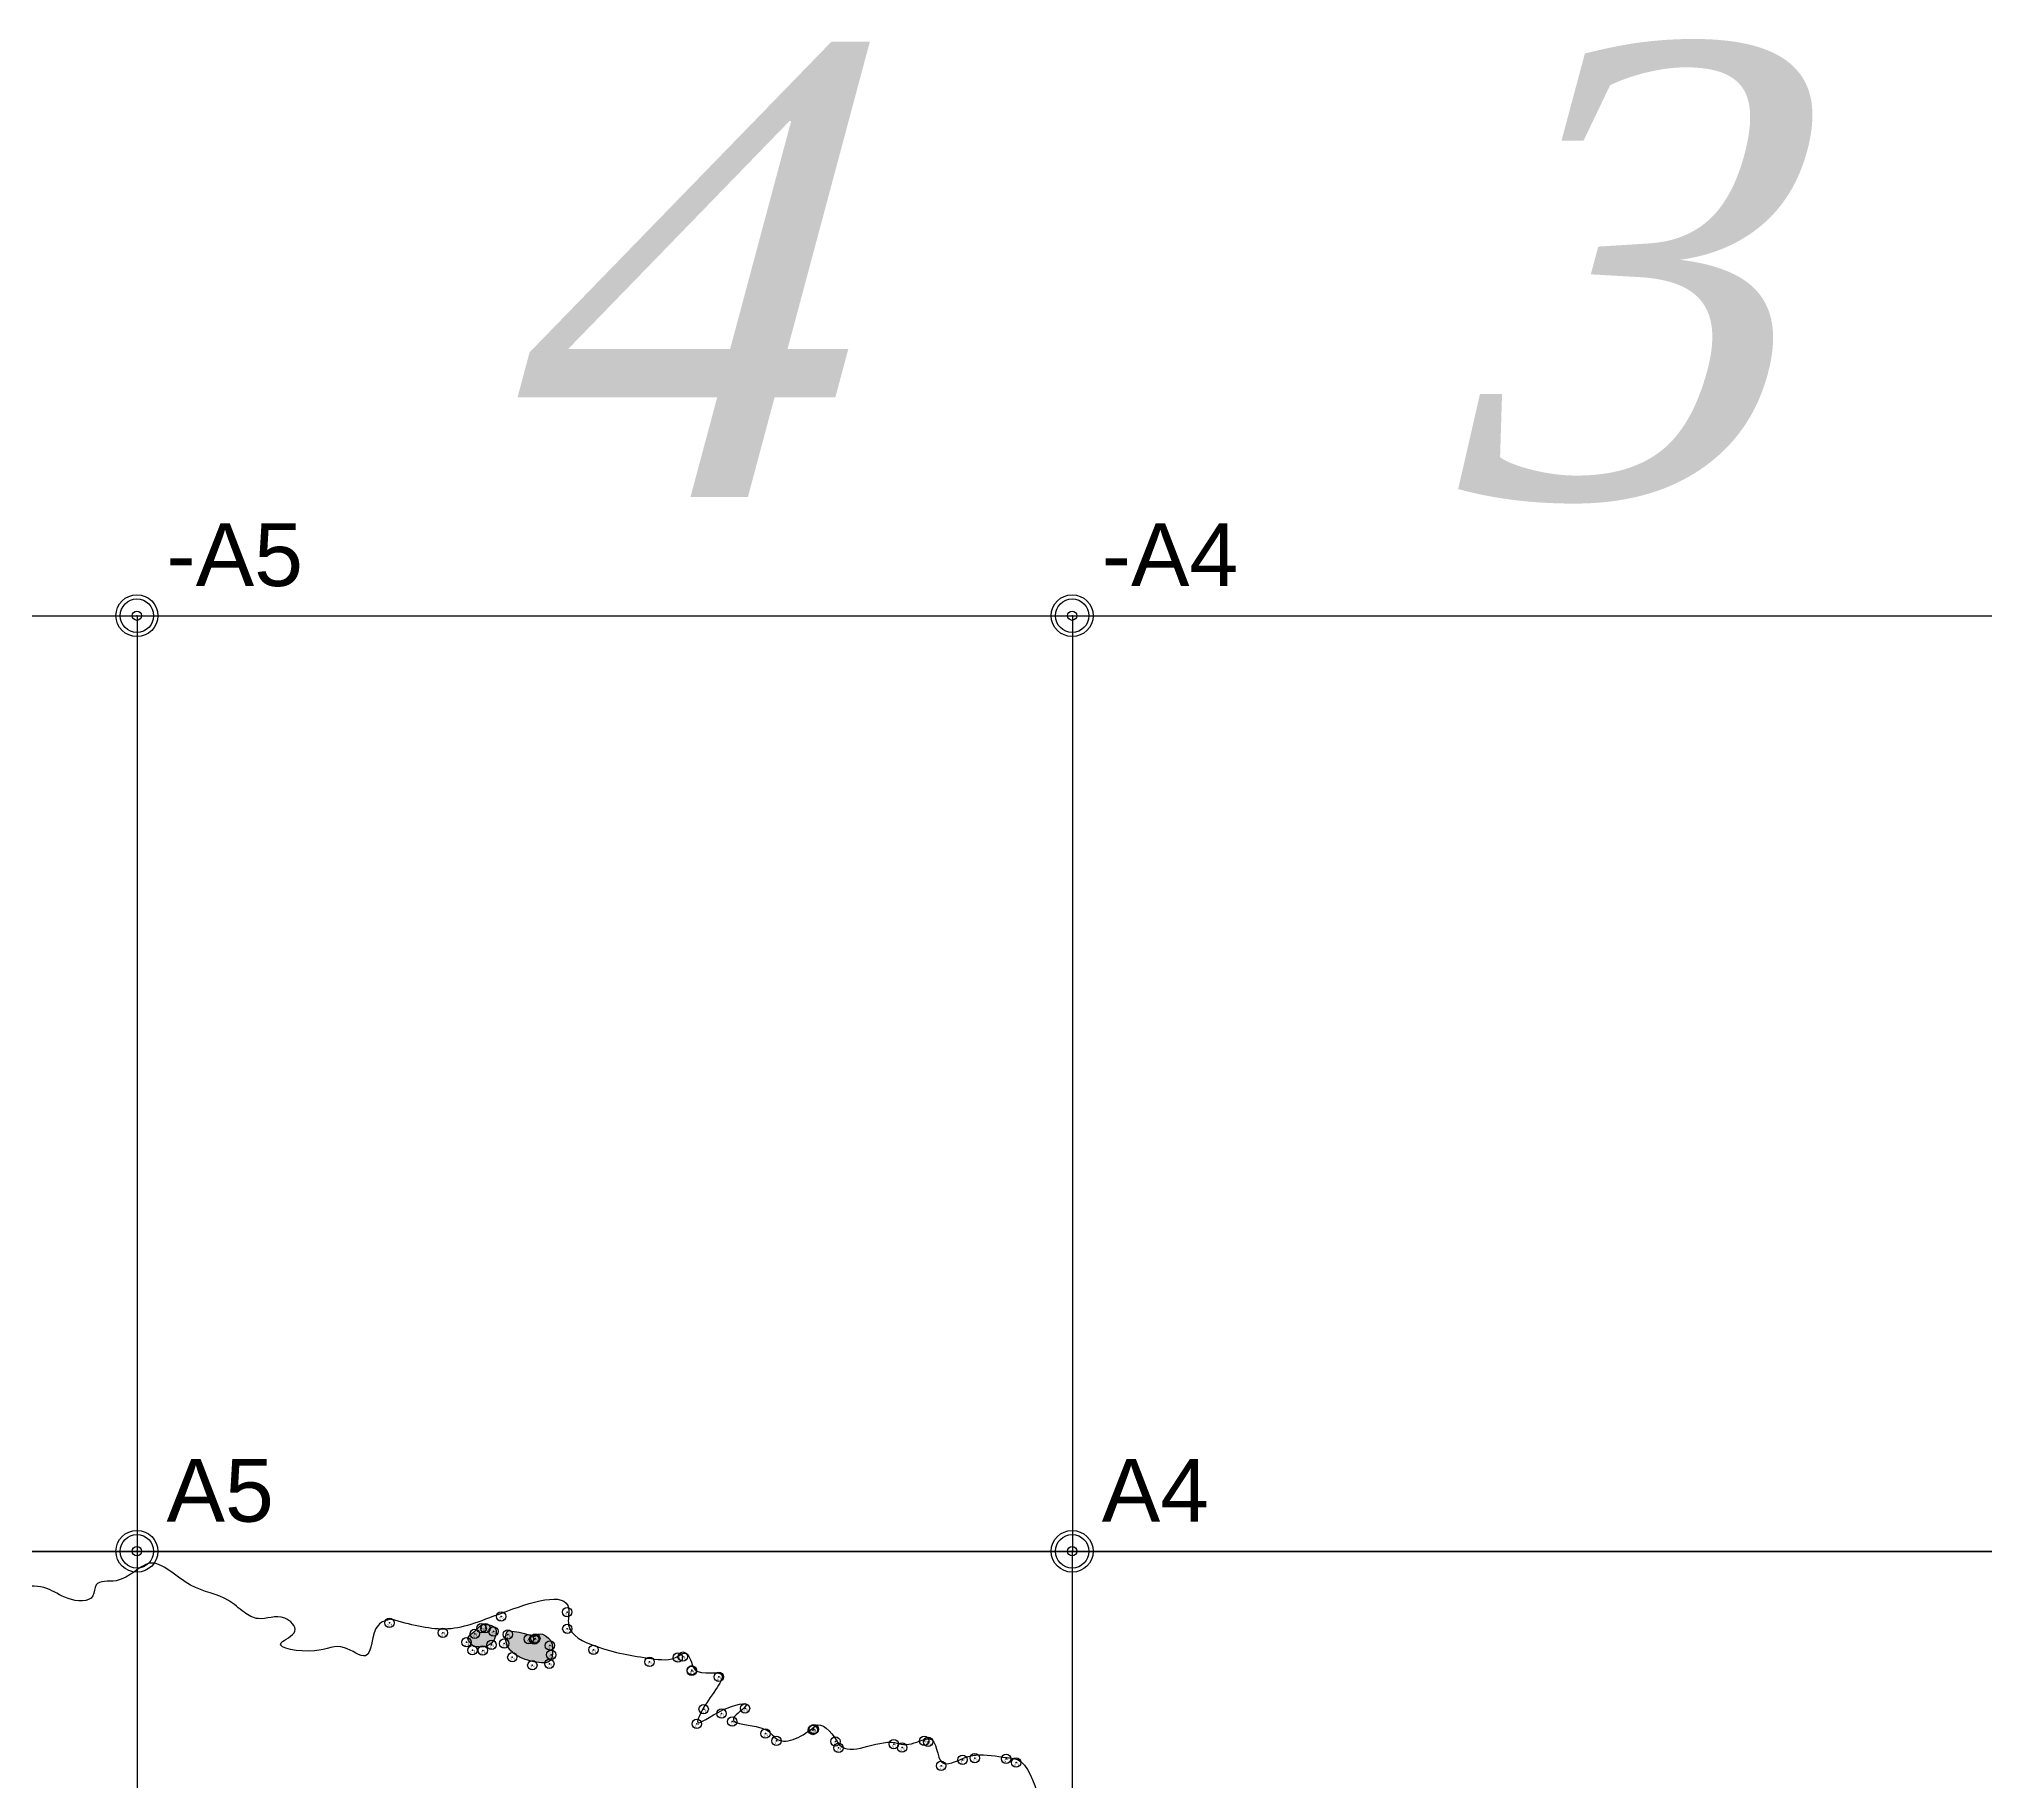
# Model space of a CAD drawing. Header units: millimetres. Extents: x 979 to 714242, y 976 to 4055134.
# Drawn here: x 713933.7 to 714037.8, y 4054900.6 to 4054993.7 of the extents above; entities that cross this region are included whole.
import ezdxf

# ---------------------------------------------------------------- set-up
doc = ezdxf.new("R2010")
doc.units = ezdxf.units.MM
doc.header["$LTSCALE"] = 0.5
doc.header["$MEASUREMENT"] = 0
doc.header["$PDMODE"] = 32
doc.header["$PDSIZE"] = 0.5
doc.linetypes.add('DASHED', pattern=[0.75, 0.5, -0.25])
for name, color, linetype in [('__lithosoros', 50, 'Continuous'), ('AKTOGRAMMI', 255, 'Continuous'), ('AREA_KYK', 4, 'Continuous'), ('AREA_NOTES', 4, 'Continuous'), ('AREA_SHM', 4, 'Continuous'), ('AREA_TXT', 4, 'Continuous'), ('grammes_12', 3, 'Continuous'), ('hatch_proistorikon', 1, 'Continuous'), ('kanabos', 7, 'Continuous'), ('POINTS_KANABBOS_50_50', 7, 'Continuous'), ('TAX-DESC', 45, 'Continuous'), ('TAX-H', 192, 'Continuous'), ('TAX-KOD', 7, 'Continuous'), ('TAX-SHM', 7, 'Continuous')]:
    doc.layers.add(name, color=color, linetype=linetype)
doc.styles.add('gr-sdtopo1', font='gr-sdtopo1.shx', dxfattribs={"bigfont": 'BigFgrsdto1.shx'})
doc.styles.add('zzARIALzz', font='arial.ttf')
doc.styles.add('zzTIMES-Izz', font='times.ttf', dxfattribs={"oblique": 15})

# ---------------------------------------------------------------- blocks, each defined once
blk = doc.blocks.new('kanabos')
at = {"layer": 'kanabos'}
for p, q in [((713988.096, 4054912.798), (713988.096, 4054712.798)), ((713988.096, 4054912.798), (714188.096, 4054912.798)), ((714138.096, 4054912.798), (714138.096, 4054712.798)), ((714188.096, 4054912.798), (714188.096, 4054712.798))]:
    blk.add_line(p, q, dxfattribs=at)
blk = doc.blocks.new('blk_SHMEIO_3-Lay')
at = {"layer": 'TAX-SHM'}
blk.add_point((0, 0), dxfattribs=at)
at = {"layer": 'TAX-DESC', "style": 'gr-sdtopo1'}
blk.add_attdef('DESC', (1.1, -0.3), '', height=0.5, dxfattribs=at)
at = {"layer": 'TAX-H', "style": 'gr-sdtopo1'}
blk.add_attdef('H', (0, -1.7), '', height=1, dxfattribs=at)
at = {"layer": 'TAX-KOD', "style": 'gr-sdtopo1'}
blk.add_attdef('KOD', (0, 0.7), '', height=1, dxfattribs=at)
blk = doc.blocks.new('kan1_50_50')
at = {"layer": 'kanabos'}
for p, q in [((713738.06, 4054160.55), (713738.06, 4054110.55)), ((713738.06, 4054160.55), (713788.06, 4054160.55)), ((713788.06, 4054160.55), (713788.06, 4054110.55)), ((713738.06, 4054110.55), (713788.06, 4054110.55))]:
    blk.add_line(p, q, dxfattribs=at)
blk = doc.blocks.new('blk_KOR-IDIOKT_4-Lay')
at = {"layer": 'AREA_KYK', "linetype": 'ByBlock', "lineweight": -2}
blk.add_circle((0, 0), 1, dxfattribs=at)
at = {"layer": 'AREA_SHM'}
blk.add_point((0, 0), dxfattribs=at)
at = {"layer": 'AREA_NOTES', "style": 'zzARIALzz'}
blk.add_attdef('KTT', (1.414, -3.414), '', height=1.5, dxfattribs=at)
at = {"layer": 'AREA_TXT', "style": 'zzARIALzz'}
blk.add_attdef('AA', (1.414, 1.414), '', height=3, dxfattribs=at)

msp = doc.modelspace()

# ---------------------------------------------------------------- hatches: boundary and pattern name
at = {"layer": 'hatch_proistorikon', "linetype": 'DASHED'}
h = msp.add_hatch(color=256, dxfattribs=at)
h.dxf.hatch_style = 1
edge = h.paths.add_edge_path()
edge.add_spline(control_points=[(713958.88, 4054908.6), (713958.88, 4054908.6), (713958.7, 4054908.6), (713958.61, 4054907.89), (713959.16, 4054907.25), (713960.02, 4054906.94), (713961.17, 4054906.79), (713961.19, 4054907.53), (713961.22, 4054908.11), (713960.53, 4054908.58), (713960.24, 4054908.26), (713959.68, 4054908.47), (713959.23, 4054908.54), (713958.87, 4054908.6)], knot_values=[0, 0, 0, 0, 0.009313, 0.527081, 1.371027, 2.530031, 3.444598, 3.933521, 4.424838, 5.28823, 5.368759, 5.654985, 6.807032, 6.807032, 6.807032, 6.807032], degree=3, periodic=0)
edge = h.paths.add_edge_path()
edge.add_spline(control_points=[(713956.98, 4054907.76), (713957.17, 4054907.73), (713957.55, 4054907.68), (713958.11, 4054908), (713958.3, 4054908.79), (713957.77, 4054908.93), (713957.37, 4054908.96), (713957.11, 4054908.57), (713956.47, 4054908.22), (713956.82, 4054907.9), (713956.98, 4054907.76)], knot_values=[0, 0, 0, 0, 0.554401, 1.112297, 1.83953, 2.306531, 2.513417, 2.982422, 3.616517, 4.141303, 4.141303, 4.141303, 4.141303], degree=3, periodic=0)

# ---------------------------------------------------------------- linework, layer by layer
at = {"layer": 'AKTOGRAMMI'}
for points in [[(713952.55, 4054909.22), (713951.88, 4054908.9), (713951.19, 4054907.26), (713950.07, 4054907.69), (713948.46, 4054907.52), (713946.68, 4054907.95), (713947.42, 4054908.58), (713946.87, 4054909.27), (713945.45, 4054909.24), (713944.71, 4054909.58), (713943.87, 4054910.21), (713941.84, 4054911.03), (713939.65, 4054912.2), (713937.86, 4054911.27), (713936.79, 4054911.04), (713936.61, 4054910.46), (713935.29, 4054910.32), (713934.16, 4054910.85), (713931.15, 4054910.92), (713928.83, 4054911.31), (713927.49, 4054910.98), (713926.73, 4054910.99), (713925.62, 4054911.7), (713924.35, 4054912.8), (713921.61, 4054912.51), (713921.74, 4054912.86), (713920.51, 4054913.23), (713920.17, 4054913.26), (713918.88, 4054913.46), (713918.21, 4054914.16), (713916.16, 4054914.08), (713915.05, 4054915.15), (713914.7, 4054915.29), (713911.75, 4054915.77), (713910.44, 4054916.29), (713911.09, 4054917.06), (713910.45, 4054917.53), (713909.03, 4054917.07), (713907.93, 4054916.94), (713907, 4054916.9), (713906.9, 4054917.2), (713905.49, 4054917.24), (713903.93, 4054917.5), (713902.57, 4054917.35), (713902.07, 4054917.14), (713901.19, 4054916.68), (713899.35, 4054916.93), (713898.36, 4054917.35), (713895.58, 4054917.78), (713895.11, 4054917.59), (713895.03, 4054917.02), (713893.19, 4054917.19), (713892.13, 4054917.12), (713891.57, 4054916.3), (713891.01, 4054916.27), (713890.32, 4054916.67), (713889.94, 4054917.51), (713888.97, 4054917.92), (713888.81, 4054918.38), (713887.5, 4054918.86), (713886.86, 4054918.35), (713886.16, 4054918.79), (713884.77, 4054918.61), (713883.87, 4054919.18), (713882.4, 4054919.6), (713880.81, 4054919.78), (713879.9, 4054919.83), (713878.25, 4054919.16), (713877.14, 4054919.18), (713876.96, 4054919.85), (713875.18, 4054919.64), (713875.09, 4054920.14), (713873.34, 4054920.39), (713870.9, 4054921.09), (713871.11, 4054922.27), (713869.57, 4054922.34), (713869.18, 4054921.85), (713867.55, 4054923.17), (713866.17, 4054923.12), (713864.77, 4054921.29), (713863.56, 4054921.28), (713860.67, 4054922.54), (713854.18, 4054922.67), (713847.4, 4054924.51), (713840.83, 4054924.7), (713833.28, 4054926.05), (713829.29, 4054927.02), (713823.24, 4054928.64), (713817.2, 4054928.87), (713808.59, 4054930.19), (713803.03, 4054930.8), (713794.9, 4054931.98), (713790.63, 4054932.62), (713789.02, 4054930.12), (713780.64, 4054928.11), (713773.65, 4054928.07), (713771.01, 4054928.33), (713765.11, 4054938.14), (713764.27, 4054939.18), (713760.85, 4054940.81), (713760.06, 4054942.15), (713758.35, 4054940.9), (713755.09, 4054941.01)], [(713952.55, 4054909.22), (713955.41, 4054908.7), (713958.52, 4054909.56), (713962.05, 4054909.78), (713962.05, 4054908.9), (713963.46, 4054907.78), (713966.46, 4054907.11), (713967.94, 4054907.25), (713968.23, 4054907.4), (713968.7, 4054906.67), (713968.71, 4054906.64), (713970.15, 4054906.31), (713969.34, 4054904.6), (713968.95, 4054903.71), (713970.3, 4054904.36), (713971.55, 4054904.62), (713970.87, 4054903.92), (713972.64, 4054903.28), (713973.21, 4054902.79), (713975.18, 4054903.46), (713975.23, 4054903.5), (713976.36, 4054902.76), (713976.54, 4054902.5), (713979.48, 4054902.62), (713979.95, 4054902.52), (713981.11, 4054902.79), (713981.34, 4054902.82), (713982.02, 4054901.55), (713983.16, 4054901.78), (713983.82, 4054901.95), (713985.48, 4054901.82), (713986.04, 4054901.71), (713988, 4054898.64), (713989.06, 4054899.69), (713989.26, 4054899.62), (713989.54, 4054899.9), (713990.02, 4054899.22), (713990.63, 4054899.38), (713990.85, 4054898.5), (713992.29, 4054899.72), (713992.94, 4054898.81), (713993.18, 4054898.02), (713994.67, 4054897.11), (713994.85, 4054896.65), (713995, 4054896.55), (713995.38, 4054898.08), (713996.54, 4054896.33), (713996.55, 4054896.33)]]:
    msp.add_spline(points, degree=3, dxfattribs=at)
at = {"layer": 'grammes_12', "color": 1}
for points in [[(713956.98, 4054907.76), (713957.54, 4054907.74), (713958.01, 4054908.03), (713958.11, 4054908.75), (713957.68, 4054908.93), (713957.47, 4054908.93), (713957.11, 4054908.64), (713956.67, 4054908.18), (713956.98, 4054907.76)], [(713958.87, 4054908.6), (713960, 4054908.35), (713960.29, 4054908.32), (713960.35, 4054908.37), (713961.12, 4054908), (713961.19, 4054907.51), (713961.1, 4054907.03), (713960.19, 4054906.94), (713959.12, 4054907.38), (713958.69, 4054908.11), (713958.87, 4054908.6), (713958.88, 4054908.6)]]:
    msp.add_spline(points, degree=3, dxfattribs=at)
at = {"layer": 'POINTS_KANABBOS_50_50'}
for centre in [(713938.97, 4054962.84), (713988.97, 4054962.84), (713938.97, 4054912.84), (713988.97, 4054912.84)]:
    msp.add_circle(centre, 0.893, dxfattribs=at)

# ---------------------------------------------------------------- block references
at = {"layer": '__lithosoros'}
for p in [(150.92, 802.29), (200.92, 802.29), (250.92, 802.29)]:
    msp.add_blockref('kan1_50_50', p, dxfattribs=at)
at = {"layer": 'AREA_SHM', "xscale": 1.119008732385416, "yscale": 1.119008732385416, "zscale": 1.119008732385416}
for p, values in [((713938.97, 4054962.84), {'AA': '-A5'}), ((713988.97, 4054962.84), {'AA': '-A4'}), ((713938.97, 4054912.84), {'AA': 'A5'}), ((713988.97, 4054912.84), {'AA': 'A4'})]:
    msp.add_blockref('blk_KOR-IDIOKT_4-Lay', p, dxfattribs=at).add_auto_attribs(values)
at = {"layer": 'kanabos'}
for p in [(-199.12, 0.04), (0.88, 0.04)]:
    msp.add_blockref('kanabos', p, dxfattribs=at)
at = {"layer": 'TAX-SHM', "xscale": 0.062475, "yscale": 0.062475, "zscale": 0.062475, "rotation": 284.5704941548227}
for p, values in [((713958.44, 4054909.36), {'KOD': '3354', 'H': '-8.595'}), ((713961.97, 4054909.59), {'KOD': '3355', 'H': '-8.565'}), ((713952.47, 4054909.01), {'KOD': '3352', 'H': '-8.677'}), ((713955.33, 4054908.49), {'KOD': '3353', 'H': '-8.668'}), ((713957.03, 4054908.43), {'KOD': '3341', 'H': '-8.633'}), ((713957.39, 4054908.73), {'KOD': '3340', 'H': '-8.672'}), ((713957.6, 4054908.73), {'KOD': '3339', 'H': '-8.623'}), ((713958.03, 4054908.56), {'KOD': '3338', 'H': '-8.488'}), ((713958.8, 4054908.4), {'KOD': '3343', 'H': '-8.302'}), ((713961.98, 4054908.7), {'KOD': '3356', 'H': '-8.567'}), ((713956.59, 4054907.98), {'KOD': '3334', 'H': '-8.496'}), ((713956.91, 4054907.55), {'KOD': '3335', 'H': '-8.316'}), ((713957.46, 4054907.54), {'KOD': '3336', 'H': '-8.334'}), ((713957.93, 4054907.84), {'KOD': '3337', 'H': '-8.427'}), ((713958.61, 4054907.91), {'KOD': '3342', 'H': '-8.339'}), ((713959.92, 4054908.15), {'KOD': '3344', 'H': '-8.432'}), ((713960.21, 4054908.13), {'KOD': '3345', 'H': '-8.468'}), ((713960.27, 4054908.18), {'KOD': '3346', 'H': '-8.463'}), ((713961.05, 4054907.8), {'KOD': '3347', 'H': '-8.500'}), ((713961.12, 4054907.31), {'KOD': '3348', 'H': '-8.516'}), ((713963.38, 4054907.58), {'KOD': '3357', 'H': '-8.554'}), ((713959.04, 4054907.18), {'KOD': '3351', 'H': '-8.335'}), ((713960.11, 4054906.75), {'KOD': '3350', 'H': '-8.475'}), ((713961.02, 4054906.83), {'KOD': '3349', 'H': '-8.418'}), ((713966.38, 4054906.93), {'KOD': '3358', 'H': '-8.419'}), ((713967.89, 4054907.16), {'KOD': '30', 'H': '-8.395'}), ((713968.16, 4054907.21), {'KOD': '3359', 'H': '-8.512'}), ((713968.63, 4054906.48), {'KOD': '3361', 'H': '-8.584'}), ((713968.63, 4054906.45), {'KOD': '3360', 'H': '-8.585'}), ((713970.08, 4054906.13), {'KOD': '3362', 'H': '-8.626'}), ((713969.27, 4054904.41), {'KOD': '3363', 'H': '-8.597'}), ((713970.23, 4054904.17), {'KOD': '3364', 'H': '-8.674'}), ((713971.48, 4054904.44), {'KOD': '3365', 'H': '-8.652'}), ((713968.9, 4054903.62), {'KOD': '31', 'H': '-8.139'}), ((713970.8, 4054903.74), {'KOD': '3366', 'H': '-8.727'}), ((713975.11, 4054903.29), {'KOD': '3368', 'H': '-8.659'}), ((713975.16, 4054903.33), {'KOD': '3369', 'H': '-8.649'}), ((713972.57, 4054903.1), {'KOD': '3367', 'H': '-8.530'}), ((713973.16, 4054902.71), {'KOD': '32', 'H': '-8.113'}), ((713976.31, 4054902.68), {'KOD': '33', 'H': '-8.561'}), ((713976.48, 4054902.33), {'KOD': '3370', 'H': '-8.540'}), ((713979.43, 4054902.54), {'KOD': '34', 'H': '-8.565'}), ((713979.88, 4054902.35), {'KOD': '3371', 'H': '-8.665'}), ((713981.06, 4054902.71), {'KOD': '35', 'H': '-8.632'}), ((713981.27, 4054902.66), {'KOD': '3372', 'H': '-8.752'}), ((713981.96, 4054901.38), {'KOD': '3373', 'H': '-8.461'}), ((713983.11, 4054901.7), {'KOD': '36', 'H': '-8.563'}), ((713983.76, 4054901.79), {'KOD': '3374', 'H': '-8.640'}), ((713985.44, 4054901.75), {'KOD': '37', 'H': '-8.613'}), ((713985.97, 4054901.55), {'KOD': '3375', 'H': '-8.678'})]:
    msp.add_blockref('blk_SHMEIO_3-Lay', p, dxfattribs=at).add_auto_attribs(values)

# ---------------------------------------------------------------- texts
at = {"layer": 'POINTS_KANABBOS_50_50', "char_height": 24.2, "attachment_point": 1, "style": 'zzTIMES-Izz'}
for s, insert in [('4', (713957.18, 4054993.39)), ('3', (714007.55, 4054993.39))]:
    msp.add_mtext_dynamic_manual_height_columns(s, width=49.6422, gutter_width=3, heights=[0], dxfattribs=dict(at, insert=insert))

doc.saveas('drawing.dxf')
